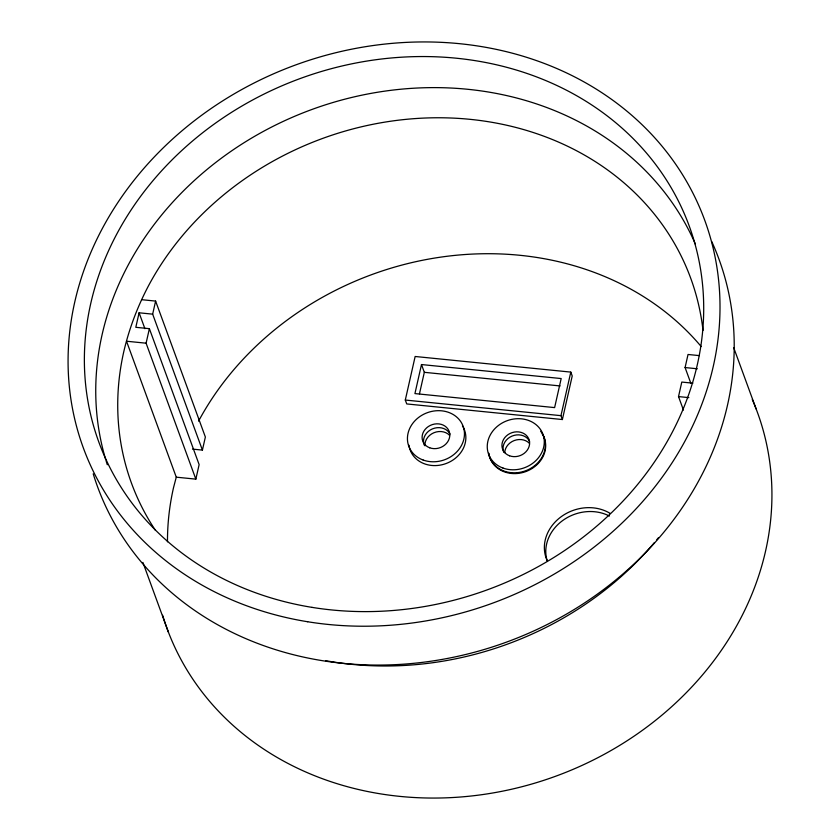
<?xml version="1.0" encoding="UTF-8"?>
<svg xmlns="http://www.w3.org/2000/svg" width="840" height="840" viewBox="0 0 840 840"><rect width="100%" height="100%" fill="white"/><g stroke="black" fill="none" stroke-linecap="round" stroke-linejoin="round"><path stroke-width="1.26" d="M192.538 449.106L202.409 450.104L152.659 314.149L139.094 312.795L135.807 327.306L149.384 328.671L199.133 464.615L195.846 479.136L176.274 477.173L126.525 341.229L146.097 343.193L195.846 479.136M146.097 343.193L149.384 328.671M152.659 314.149L155.61 301.088L141.645 299.681M202.409 450.104L205.37 437.031L155.61 301.088M405.3 400.05L415.149 356.486L570.801 372.099L572.219 375.984L562.38 419.538L406.728 403.935L405.3 400.05L560.962 415.663L562.38 419.538M421.491 364.55L414.929 393.593L554.621 407.6L561.183 378.556L421.491 364.55L424.326 372.32L419.475 393.781M560.962 415.663L570.801 372.099M683.445 410.056L678.521 396.585L681.797 382.064L692.853 383.177M690.911 383.471L685.083 367.553L688.034 354.48L699.363 355.614M176.274 477.173L173.481 487.82A297.801 257.901 -20.1 0 0 167.475 541.811M685.083 367.553L697.368 368.781M678.521 396.585L688.852 397.625M424.326 372.32L560.101 385.938M733.75 347.792L756.126 408.933M139.094 312.795L144.921 328.713M142.895 562.412L168.399 632.111M711.774 241.626A330.887 286.556 -20.1 0 1 509.702 640.93A330.887 286.556 -20.1 0 1 93.219 473.834M658.403 537.758A314.349 272.233 -20.1 0 1 656.838 539.669M654.465 542.514A314.349 272.233 -20.1 0 1 325.794 660.702M752.273 399.514A314.349 272.233 -20.1 0 1 555.797 776.181A314.349 272.233 -20.1 0 1 162.635 615.248M547.102 560.511A41.36 35.816 -20.1 0 1 563.01 520.307A41.36 35.816 -20.1 0 1 609.389 516.043M424.935 445.798A14.06 12.18 -20.1 0 1 433.818 432.779A14.06 12.18 -20.1 0 1 449.62 435.351M504.735 452.739A14.06 12.18 -20.1 0 1 514.216 440.559A14.06 12.18 -20.1 0 1 529.442 443.352M703.017 330.456A297.801 257.901 -20.1 0 0 464.363 118.818A297.801 257.901 -20.1 0 0 148.806 285.212C137.655 306.254 129.108 328.661 123.732 351.876A297.801 257.901 -20.1 0 0 155.369 530.25M107.3 464.741A314.349 272.233 -20.1 0 1 106.155 461.097M105.788 459.879A314.349 272.233 -20.1 0 1 311.871 109.494A314.349 272.233 -20.1 0 1 695.415 244.146M198.555 421.155A297.801 257.901 -20.1 0 1 701.179 346.531M547.365 561.005A41.36 35.816 -20.1 0 1 560.511 517.22A41.36 35.816 -20.1 0 1 610.124 513.377M424.19 445.032A14.06 12.18 -20.1 0 1 432.401 428.904A14.06 12.18 -20.1 0 1 450.051 434.081M503.727 452.256A14.06 12.18 -20.1 0 1 511.938 436.128A14.06 12.18 -20.1 0 1 529.599 441.305M462.431 425.849A28.949 25.074 -20.1 0 1 445.862 463.617A28.949 25.074 -20.1 0 1 408.996 445.221M540.698 431.288A28.949 25.074 -20.1 0 1 527.279 470.106A28.949 25.074 -20.1 0 1 488.733 453.757M542.251 433.86A28.949 25.074 -20.1 0 1 525.683 471.629A28.949 25.074 -20.1 0 1 488.817 453.222M307.661 621.747A330.887 286.556 -20.1 0 0 709.433 234.371A330.887 286.556 -20.1 0 0 165.018 146.129A330.887 286.556 -20.1 0 0 307.661 621.747M311.976 607.362A314.349 272.233 -20.1 0 0 693.662 239.358A314.349 272.233 -20.1 0 0 176.463 155.526A314.349 272.233 -20.1 0 0 311.976 607.362M502.992 468.058A28.949 25.074 -20.1 0 0 544.236 440.37A28.949 25.074 -20.1 0 0 500.073 424.294A28.949 25.074 -20.1 0 0 502.992 468.058M509.565 455.805A14.06 12.18 -20.1 0 0 529.599 442.355A14.06 12.18 -20.1 0 0 508.148 434.553A14.06 12.18 -20.1 0 0 509.565 455.805M423.171 460.047A28.949 25.074 -20.1 0 0 464.415 432.358A28.949 25.074 -20.1 0 0 420.252 416.283A28.949 25.074 -20.1 0 0 423.171 460.047M429.733 447.804A14.06 12.18 -20.1 0 0 449.778 434.354A14.06 12.18 -20.1 0 0 428.327 426.542A14.06 12.18 -20.1 0 0 429.733 447.804"/></g></svg>
